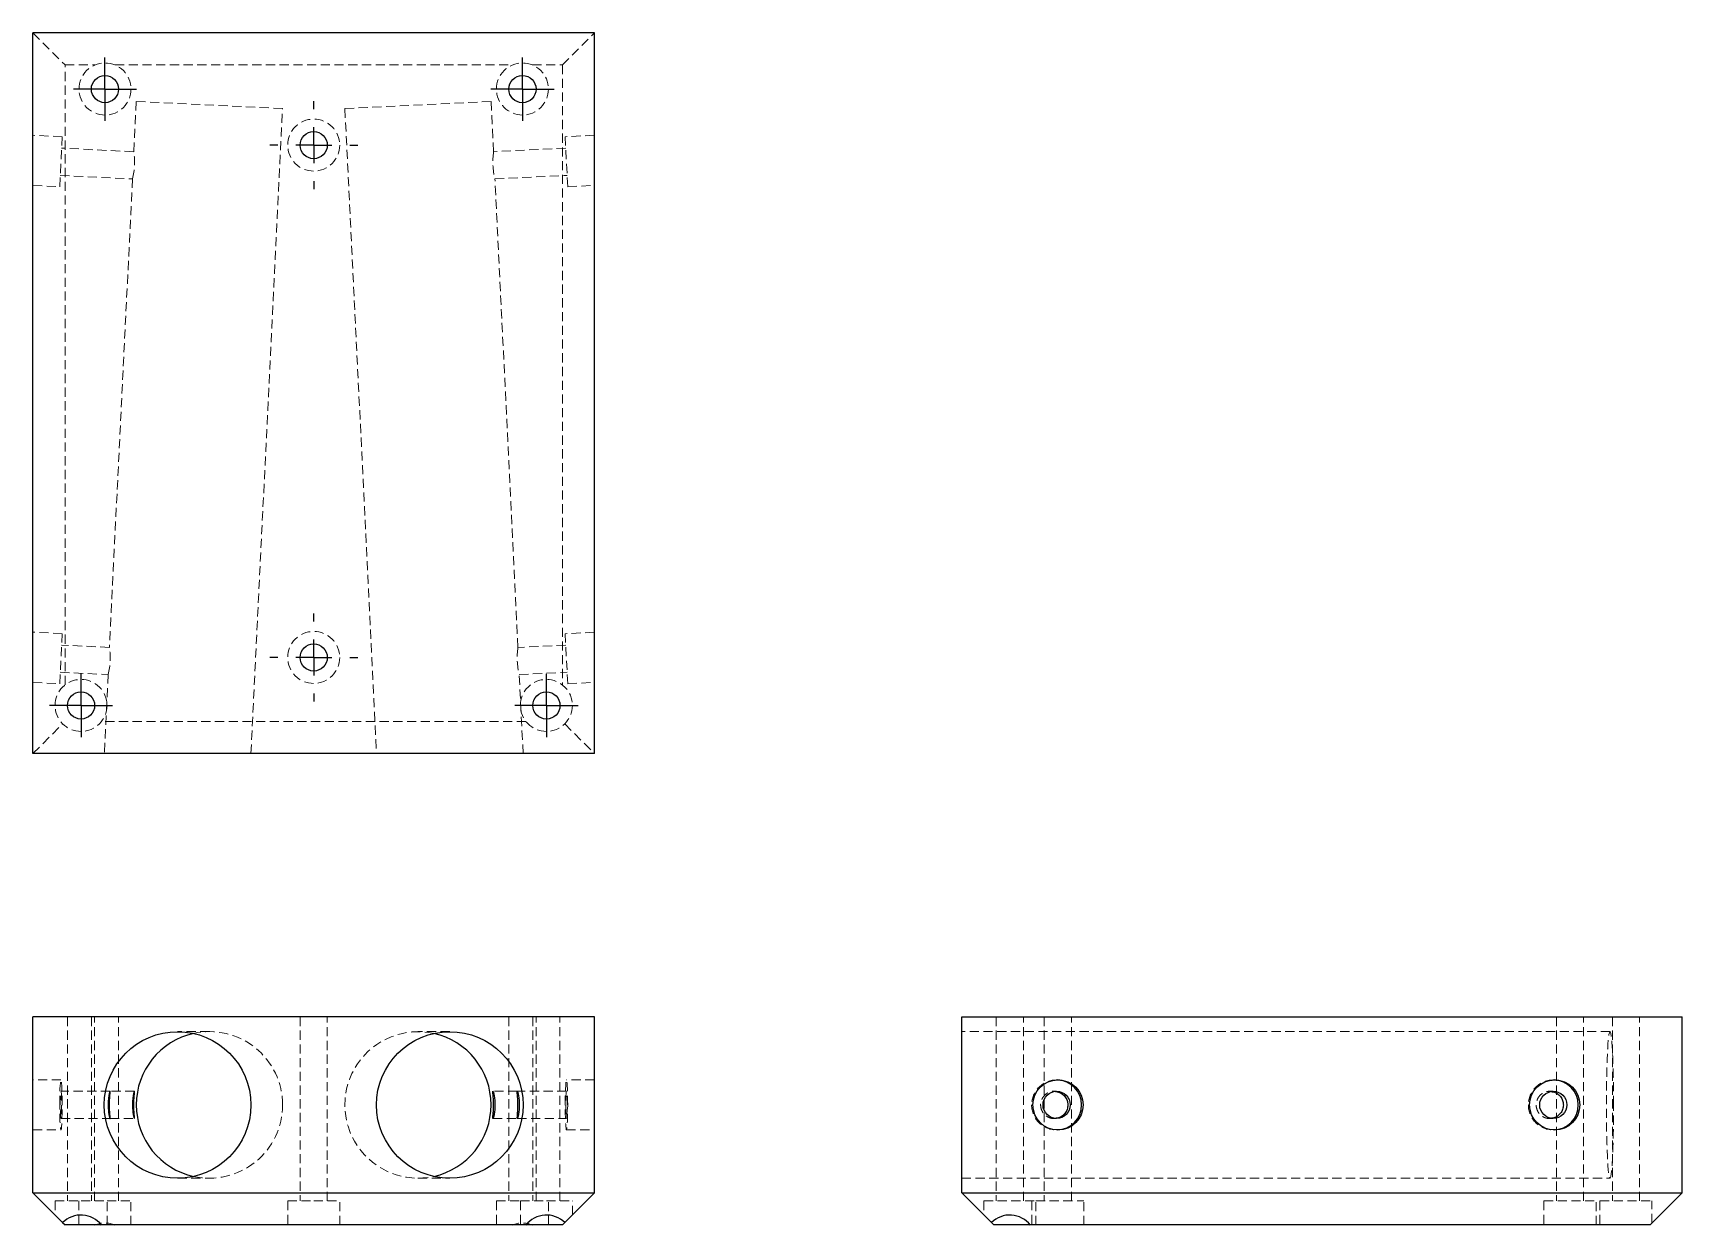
# Model space of a CAD drawing. Header units: millimetres. Extents: x 44 to 273, y 43 to 208.
import ezdxf

# ---------------------------------------------------------------- set-up
doc = ezdxf.new("R2010")
doc.units = ezdxf.units.MM
doc.linetypes.add('HIDDEN', pattern=[1.905, 1.27, -0.635])
doc.layers.add('10', color=7, linetype='Continuous')

# ---------------------------------------------------------------- blocks, each defined once
blk = doc.blocks.new('SW_CENTERMARKSYMBOL_0')
at = {"layer": '10', "color": 0}
for p, q in [((0, 2.5), (0, 4.39)), ((0, 0), (0, 2.5)), ((-2.5, 0), (-4.39, 0)), ((0, 0), (-2.5, 0)), ((0, 0), (0, -2.5)), ((0, 0), (2.5, 0)), ((2.5, 0), (4.39, 0)), ((0, -2.5), (0, -4.39))]:
    blk.add_line(p, q, dxfattribs=at)
blk = doc.blocks.new('SW_CENTERMARKSYMBOL_1')
at = {"layer": '10', "color": 0}
for p, q in [((0, 5), (0, 6.11)), ((0, 0), (0, 2.5)), ((-5, 0), (-6.11, 0)), ((0, 0), (-2.5, 0)), ((0, 0), (0, -2.5)), ((0, 0), (2.5, 0)), ((5, 0), (6.11, 0)), ((0, -5), (0, -6.11))]:
    blk.add_line(p, q, dxfattribs=at)
blk = doc.blocks.new('SW_CENTERMARKSYMBOL_2')
at = {"layer": '10', "color": 0}
for p, q in [((0, 2.5), (0, 4.39)), ((0, 0), (0, 2.5)), ((-2.5, 0), (-4.39, 0)), ((0, 0), (-2.5, 0)), ((0, 0), (0, -2.5)), ((0, 0), (2.5, 0)), ((2.5, 0), (4.39, 0)), ((0, -2.5), (0, -4.39))]:
    blk.add_line(p, q, dxfattribs=at)
blk = doc.blocks.new('SW_CENTERMARKSYMBOL_3')
at = {"layer": '10', "color": 0}
for p, q in [((0, 2.5), (0, 4.39)), ((0, 0), (0, 2.5)), ((-2.5, 0), (-4.39, 0)), ((0, 0), (-2.5, 0)), ((0, 0), (0, -2.5)), ((0, 0), (2.5, 0)), ((2.5, 0), (4.39, 0)), ((0, -2.5), (0, -4.39))]:
    blk.add_line(p, q, dxfattribs=at)
blk = doc.blocks.new('SW_CENTERMARKSYMBOL_4')
at = {"layer": '10', "color": 0}
for p, q in [((0, 5), (0, 6.11)), ((0, 0), (0, 2.5)), ((-5, 0), (-6.11, 0)), ((0, 0), (-2.5, 0)), ((0, 0), (0, -2.5)), ((0, 0), (2.5, 0)), ((5, 0), (6.11, 0)), ((0, -5), (0, -6.11))]:
    blk.add_line(p, q, dxfattribs=at)
blk = doc.blocks.new('SW_CENTERMARKSYMBOL_5')
at = {"layer": '10', "color": 0}
for p, q in [((0, 2.5), (0, 4.39)), ((0, 0), (0, 2.5)), ((-2.5, 0), (-4.39, 0)), ((0, 0), (-2.5, 0)), ((0, 0), (0, -2.5)), ((0, 0), (2.5, 0)), ((2.5, 0), (4.39, 0)), ((0, -2.5), (0, -4.39))]:
    blk.add_line(p, q, dxfattribs=at)

msp = doc.modelspace()

# ---------------------------------------------------------------- linework, layer by layer
at = {"color": 7, "linetype": 'Continuous', "lineweight": 25}
for p, q in [((44.02, 108), (44.02, 208)), ((121.98, 208), (44.02, 208)), ((121.98, 108), (121.98, 208)), ((121.98, 108), (44.02, 108)), ((121.98, 71.44), (44.02, 71.44)), ((44.02, 47), (44.02, 71.44)), ((121.98, 47), (121.98, 71.44)), ((173, 71.44), (273, 71.44)), ((173, 47), (173, 71.44)), ((273, 47), (273, 71.44)), ((44.02, 47), (48.13, 42.89)), ((44.02, 47), (121.98, 47)), ((117.87, 42.89), (121.98, 47)), ((173, 47), (273, 47)), ((177.11, 42.89), (173, 47)), ((268.56, 42.56), (273, 47)), ((48.13, 42.89), (48.47, 42.56)), ((53.53, 42.56), (48.47, 42.56)), ((112.47, 42.56), (53.53, 42.56)), ((117.53, 42.56), (112.47, 42.56)), ((117.53, 42.56), (117.87, 42.89)), ((177.11, 42.89), (177.44, 42.56)), ((182.51, 42.56), (177.44, 42.56)), ((268.56, 42.56), (182.51, 42.56))]:
    msp.add_line(p, q, dxfattribs=at)
at = {"color": 7, "linetype": 'HIDDEN', "lineweight": 18}
for p, q in [((44.02, 208), (48.47, 203.56)), ((117.53, 203.56), (121.98, 208)), ((48.47, 203.56), (52.63, 203.56)), ((48.47, 117.51), (48.47, 203.56)), ((55.41, 203.56), (110.59, 203.56)), ((113.37, 203.56), (117.53, 203.56)), ((117.53, 203.56), (117.53, 117.51)), ((58.37, 198.5), (58.02, 191.52)), ((58.37, 198.5), (78.67, 197.5)), ((74.28, 108), (78.67, 197.5)), ((107.63, 198.5), (87.33, 197.5)), ((87.33, 197.5), (91.72, 108)), ((107.98, 191.52), (107.63, 198.5)), ((48.08, 193.6), (44.02, 193.8)), ((47.73, 186.66), (48.08, 193.6)), ((121.98, 193.8), (117.92, 193.6)), ((118.27, 186.66), (117.92, 193.6)), ((58.02, 191.52), (48, 192.02)), ((118, 192.02), (107.98, 191.52)), ((47.81, 188.24), (57.84, 187.75)), ((57.84, 187.78), (54.64, 122.72)), ((108.16, 187.75), (118.19, 188.24)), ((111.36, 122.72), (108.16, 187.78)), ((44.02, 186.84), (47.73, 186.66)), ((118.27, 186.66), (121.98, 186.84)), ((48.08, 124.63), (44.02, 124.83)), ((47.73, 117.69), (48.08, 124.63)), ((121.98, 124.83), (117.92, 124.63)), ((118.27, 117.69), (117.92, 124.63)), ((54.64, 122.72), (48, 123.05)), ((118, 123.05), (111.36, 122.72)), ((47.81, 119.27), (54.46, 118.95)), ((111.54, 118.95), (118.19, 119.27)), ((44.02, 117.87), (47.73, 117.69)), ((54.46, 118.97), (53.92, 108)), ((112.08, 108), (111.54, 118.97)), ((118.27, 117.69), (121.98, 117.87)), ((112.47, 112.44), (53.53, 112.44)), ((44.02, 108), (48.13, 112.11)), ((117.87, 112.11), (121.98, 108)), ((48.8, 71.44), (48.8, 45.89)), ((52.13, 71.44), (52.13, 45.89)), ((52.58, 45.89), (52.58, 71.44)), ((55.91, 45.89), (55.91, 71.44)), ((81.11, 71.44), (81.11, 45.89)), ((84.89, 45.89), (84.89, 71.44)), ((110.09, 71.44), (110.09, 45.89)), ((113.42, 71.44), (113.42, 45.89)), ((113.87, 45.89), (113.87, 71.44)), ((117.2, 45.89), (117.2, 71.44)), ((177.78, 71.44), (177.78, 45.89)), ((181.56, 45.89), (181.56, 71.44)), ((184.44, 71.44), (184.44, 45.89)), ((188.22, 45.89), (188.22, 71.44)), ((255.56, 71.44), (255.56, 45.89)), ((259.33, 45.89), (259.33, 71.44)), ((263.33, 71.44), (263.33, 45.89)), ((267.11, 45.89), (267.11, 71.44)), ((68.52, 69.39), (64.1, 69.39)), ((101.9, 69.39), (97.48, 69.39)), ((263, 69.39), (173, 69.39)), ((47.9, 62.69), (44.02, 62.69)), ((121.98, 62.69), (118.1, 62.69)), ((186.35, 62.69), (186.16, 62.69)), ((255.32, 62.69), (255.13, 62.69)), ((54.73, 61.11), (47.9, 61.11)), ((58.11, 61.11), (54.73, 61.11)), ((111.27, 61.11), (107.89, 61.11)), ((118.1, 61.11), (111.27, 61.11)), ((186.16, 61.11), (185.82, 61.11)), ((255.13, 61.11), (254.63, 61.11)), ((47.9, 57.33), (54.72, 57.33)), ((54.72, 57.33), (58.1, 57.33)), ((107.9, 57.33), (111.28, 57.33)), ((111.28, 57.33), (118.1, 57.33)), ((185.82, 57.33), (186.16, 57.33)), ((254.63, 57.33), (255.13, 57.33)), ((44.02, 55.75), (47.9, 55.75)), ((118.1, 55.75), (121.98, 55.75)), ((186.16, 55.75), (186.35, 55.75)), ((255.13, 55.75), (255.32, 55.75)), ((64.1, 49.06), (68.52, 49.06)), ((97.48, 49.06), (101.9, 49.06)), ((173, 49.06), (263, 49.06)), ((47.08, 45.89), (50.69, 45.89)), ((47.08, 45.89), (47.08, 43.94)), ((50.41, 45.89), (50.41, 42.56)), ((50.69, 45.89), (54.3, 45.89)), ((54.3, 45.89), (57.63, 45.89)), ((54.3, 42.56), (54.3, 45.89)), ((57.63, 42.56), (57.63, 45.89)), ((79.39, 45.89), (83, 45.89)), ((79.39, 45.89), (79.39, 42.56)), ((83, 45.89), (86.61, 45.89)), ((86.61, 42.56), (86.61, 45.89)), ((108.37, 45.89), (111.7, 45.89)), ((108.37, 45.89), (108.37, 42.56)), ((111.7, 45.89), (115.31, 45.89)), ((111.7, 45.89), (111.7, 42.56)), ((115.31, 45.89), (118.92, 45.89)), ((115.59, 42.56), (115.59, 45.89)), ((118.92, 43.94), (118.92, 45.89)), ((176.06, 45.89), (183.28, 45.89)), ((176.06, 45.89), (176.06, 43.94)), ((182.72, 45.89), (182.72, 42.56)), ((183.28, 45.89), (189.94, 45.89)), ((183.28, 42.56), (183.28, 45.89)), ((189.94, 42.56), (189.94, 45.89)), ((253.83, 45.89), (261.06, 45.89)), ((253.83, 45.89), (253.83, 42.56)), ((261.06, 42.56), (261.06, 45.89)), ((261.61, 45.89), (268.83, 45.89)), ((261.61, 45.89), (261.61, 42.56)), ((268.83, 42.83), (268.83, 45.89))]:
    msp.add_line(p, q, dxfattribs=at)
at = {"color": 7, "linetype": 'HIDDEN', "lineweight": 18, "flags": 128}
for points in [[(263.5, 59.22), (263.49, 60.27), (263.49, 61.3), (263.47, 62.31), (263.46, 63.29), (263.43, 64.23), (263.41, 65.11), (263.37, 65.93), (263.34, 66.68), (263.3, 67.35), (263.26, 67.94), (263.21, 68.43), (263.16, 68.82), (263.11, 69.12), (263.06, 69.3), (263.01, 69.39), (262.96, 69.36), (262.91, 69.22), (262.86, 68.98), (262.81, 68.64), (262.76, 68.2), (262.72, 67.66), (262.68, 67.03), (262.64, 66.32), (262.61, 65.53), (262.58, 64.68), (262.55, 63.77), (262.53, 62.81), (262.52, 61.81), (262.51, 60.79), (262.5, 59.75), (262.5, 58.7), (262.51, 57.66), (262.52, 56.63), (262.53, 55.64), (262.55, 54.68), (262.58, 53.77), (262.61, 52.91), (262.64, 52.13), (262.68, 51.42), (262.72, 50.79), (262.76, 50.25), (262.81, 49.8), (262.86, 49.46), (262.91, 49.22), (262.96, 49.09), (263.01, 49.06), (263.06, 49.14), (263.11, 49.33), (263.16, 49.62), (263.21, 50.01), (263.26, 50.51), (263.3, 51.09), (263.34, 51.76), (263.37, 52.51), (263.41, 53.33), (263.43, 54.21), (263.46, 55.15), (263.47, 56.13), (263.49, 57.14), (263.49, 58.18), (263.5, 59.22)], [(47.73, 59.22), (47.74, 59.83), (47.74, 60.41), (47.76, 60.96), (47.77, 61.45), (47.8, 61.88), (47.82, 62.23), (47.85, 62.49), (47.88, 62.64), (47.9, 62.69), (47.93, 62.64), (47.96, 62.49), (47.99, 62.23), (48.01, 61.88), (48.04, 61.45), (48.05, 60.96), (48.06, 60.41), (48.07, 59.83), (48.08, 59.22), (48.07, 58.62), (48.06, 58.03), (48.05, 57.49), (48.04, 56.99), (48.01, 56.56), (47.99, 56.22), (47.96, 55.96), (47.93, 55.8), (47.9, 55.75), (47.88, 55.8), (47.85, 55.96), (47.82, 56.22), (47.8, 56.56), (47.77, 56.99), (47.76, 57.49), (47.74, 58.03), (47.74, 58.62), (47.73, 59.22)], [(118.27, 59.22), (118.26, 59.83), (118.26, 60.41), (118.24, 60.96), (118.23, 61.45), (118.2, 61.88), (118.18, 62.23), (118.15, 62.49), (118.12, 62.64), (118.1, 62.69), (118.07, 62.64), (118.04, 62.49), (118.01, 62.23), (117.99, 61.88), (117.96, 61.45), (117.95, 60.96), (117.94, 60.41), (117.93, 59.83), (117.92, 59.22), (117.93, 58.62), (117.94, 58.03), (117.95, 57.49), (117.96, 56.99), (117.99, 56.56), (118.01, 56.22), (118.04, 55.96), (118.07, 55.8), (118.1, 55.75), (118.12, 55.8), (118.15, 55.96), (118.18, 56.22), (118.2, 56.56), (118.23, 56.99), (118.24, 57.49), (118.26, 58.03), (118.26, 58.62), (118.27, 59.22)], [(47.81, 59.22), (47.81, 59.67), (47.82, 60.1), (47.84, 60.47), (47.85, 60.78), (47.87, 60.99), (47.89, 61.1), (47.92, 61.1), (47.94, 60.99), (47.96, 60.78), (47.97, 60.47), (47.99, 60.1), (47.99, 59.67), (48, 59.22), (47.99, 58.77), (47.99, 58.34), (47.97, 57.97), (47.96, 57.67), (47.94, 57.46), (47.92, 57.35), (47.89, 57.35), (47.87, 57.46), (47.85, 57.67), (47.84, 57.97), (47.82, 58.34), (47.81, 58.77), (47.81, 59.22)], [(118.19, 59.22), (118.19, 59.67), (118.18, 60.1), (118.16, 60.47), (118.15, 60.78), (118.13, 60.99), (118.11, 61.1), (118.08, 61.1), (118.06, 60.99), (118.04, 60.78), (118.03, 60.47), (118.01, 60.1), (118.01, 59.67), (118, 59.22), (118.01, 58.77), (118.01, 58.34), (118.03, 57.97), (118.04, 57.67), (118.06, 57.46), (118.08, 57.35), (118.11, 57.35), (118.13, 57.46), (118.15, 57.67), (118.16, 57.97), (118.18, 58.34), (118.19, 58.77), (118.19, 59.22)]]:
    msp.add_lwpolyline(points, dxfattribs=at)
at = {"color": 7, "linetype": 'HIDDEN', "lineweight": 18}
for centre in [(54.02, 200.22), (111.98, 200.22), (83, 192.44), (83, 121.33), (50.69, 114.67), (115.31, 114.67)]:
    msp.add_circle(centre, 3.61, dxfattribs=at)
at = {"color": 7, "linetype": 'Continuous', "lineweight": 25}
for centre in [(54.02, 200.22), (111.98, 200.22), (83, 192.44), (83, 121.33), (50.69, 114.67), (115.31, 114.67), (186.16, 59.22), (255.13, 59.22)]:
    msp.add_circle(centre, 1.89, dxfattribs=at)
at = {"color": 7, "linetype": 'HIDDEN', "lineweight": 18}
for centre, radius, start, end in [((47.87, 190.13), 10.25, 346.7051, 7.8076), ((118.13, 190.13), 10.25, 172.1924, 193.2949), ((44.49, 121.33), 10.25, 346.7051, 7.8076), ((121.51, 121.33), 10.25, 172.1924, 193.2949), ((68.52, 59.23), 10.16, 359.9541, 102.537), ((97.49, 59.22), 10.16, 77.4909, 282.5091), ((186.16, 59.22), 3.47, 88.4555, 180.039), ((255.13, 59.22), 3.47, 88.4555, 180.039), ((68.52, 59.21), 10.16, 257.463, 0.0459), ((186.16, 59.22), 3.47, 179.961, 271.5445), ((255.13, 59.22), 3.47, 179.961, 271.5445), ((54.02, 39.22), 3.61, 67.3801, 112.6199), ((111.98, 39.22), 3.61, 67.3801, 112.6199)]:
    msp.add_arc(centre, radius, start, end, dxfattribs=at)
at = {"color": 7, "linetype": 'Continuous', "lineweight": 25}
for centre, radius, start, end in [((68.53, 59.22), 10.17, 102.6146, 257.3854), ((97.47, 59.23), 10.16, 359.9734, 77.4008), ((186.16, 59.22), 3.47, 271.6271, 88.3729), ((255.13, 59.22), 3.47, 271.6271, 88.3729), ((97.47, 59.22), 10.16, 282.5992, 0.0266), ((50.69, 40.33), 3.61, 37.9799, 135), ((115.31, 40.33), 3.61, 45, 142.0201), ((179.67, 40.33), 3.61, 37.9799, 135)]:
    msp.add_arc(centre, radius, start, end, dxfattribs=at)
for centre, major_axis in [((64.1, 59.22), (-10.18, 0)), ((101.9, 59.22), (10.18, 0)), ((186.35, 59.22), (3.48, 0)), ((255.32, 59.22), (-3.48, 0))]:
    msp.add_ellipse(centre, major_axis=major_axis, ratio=0.998796, dxfattribs=at)
for points, knots in [([(54.64, 59.22), (54.64, 59.1), (54.64, 58.97), (54.65, 58.73), (54.66, 58.61), (54.67, 58.38), (54.67, 58.28), (54.69, 58.07), (54.7, 57.97), (54.72, 57.71), (54.73, 57.57), (54.74, 57.38), (54.74, 57.33), (54.72, 57.33), (54.71, 57.35), (54.69, 57.39), (54.68, 57.43), (54.64, 57.57), (54.6, 57.71), (54.56, 57.97), (54.54, 58.07), (54.51, 58.27), (54.5, 58.38), (54.48, 58.61), (54.47, 58.73), (54.46, 58.97), (54.46, 59.1), (54.46, 59.47), (54.47, 59.72), (54.5, 60.06), (54.51, 60.17), (54.54, 60.37), (54.56, 60.47), (54.59, 60.64), (54.6, 60.72), (54.64, 60.86), (54.65, 60.92), (54.69, 61.06), (54.71, 61.11), (54.73, 61.11), (54.74, 61.1), (54.74, 61.05), (54.74, 61.01), (54.73, 60.92), (54.73, 60.86), (54.72, 60.73), (54.71, 60.65), (54.69, 60.39), (54.67, 60.18), (54.66, 59.83), (54.65, 59.71), (54.64, 59.47), (54.64, 59.35), (54.64, 59.22)], [0, 0, 0, 0, 0.03125, 0.03125, 0.0625, 0.0625, 0.09375, 0.09375, 0.125, 0.125, 0.1875, 0.1875, 0.25, 0.25, 0.28125, 0.28125, 0.3125, 0.3125, 0.375, 0.375, 0.40625, 0.40625, 0.4375, 0.4375, 0.46875, 0.46875, 0.5, 0.5, 0.5625, 0.5625, 0.59375, 0.59375, 0.625, 0.625, 0.65625, 0.65625, 0.6875, 0.6875, 0.75, 0.75, 0.78125, 0.78125, 0.8125, 0.8125, 0.84375, 0.84375, 0.875, 0.875, 0.9375, 0.9375, 0.96875, 0.96875, 1, 1, 1, 1]), ([(58.02, 59.22), (58.02, 59.1), (58.02, 58.97), (58.03, 58.73), (58.04, 58.61), (58.05, 58.38), (58.05, 58.28), (58.07, 58.07), (58.08, 57.97), (58.1, 57.71), (58.11, 57.57), (58.12, 57.38), (58.12, 57.33), (58.1, 57.33), (58.09, 57.35), (58.07, 57.39), (58.06, 57.43), (58.02, 57.57), (57.98, 57.71), (57.94, 57.97), (57.92, 58.07), (57.89, 58.27), (57.88, 58.38), (57.86, 58.61), (57.85, 58.73), (57.84, 58.97), (57.84, 59.1), (57.84, 59.47), (57.85, 59.72), (57.88, 60.06), (57.89, 60.17), (57.92, 60.37), (57.94, 60.47), (57.97, 60.64), (57.98, 60.72), (58.02, 60.86), (58.03, 60.92), (58.07, 61.06), (58.09, 61.11), (58.11, 61.11), (58.12, 61.1), (58.12, 61.05), (58.12, 61.01), (58.11, 60.92), (58.11, 60.86), (58.1, 60.73), (58.09, 60.65), (58.07, 60.39), (58.05, 60.18), (58.04, 59.83), (58.03, 59.71), (58.02, 59.47), (58.02, 59.35), (58.02, 59.22)], [0, 0, 0, 0, 0.03125, 0.03125, 0.0625, 0.0625, 0.09375, 0.09375, 0.125, 0.125, 0.1875, 0.1875, 0.25, 0.25, 0.28125, 0.28125, 0.3125, 0.3125, 0.375, 0.375, 0.40625, 0.40625, 0.4375, 0.4375, 0.46875, 0.46875, 0.5, 0.5, 0.5625, 0.5625, 0.59375, 0.59375, 0.625, 0.625, 0.65625, 0.65625, 0.6875, 0.6875, 0.75, 0.75, 0.78125, 0.78125, 0.8125, 0.8125, 0.84375, 0.84375, 0.875, 0.875, 0.9375, 0.9375, 0.96875, 0.96875, 1, 1, 1, 1]), ([(107.98, 59.22), (107.98, 59.1), (107.98, 58.97), (107.97, 58.73), (107.96, 58.61), (107.95, 58.38), (107.95, 58.28), (107.93, 58.07), (107.92, 57.97), (107.9, 57.71), (107.89, 57.57), (107.88, 57.38), (107.88, 57.33), (107.9, 57.33), (107.91, 57.35), (107.93, 57.39), (107.94, 57.43), (107.98, 57.57), (108.02, 57.71), (108.06, 57.97), (108.08, 58.07), (108.11, 58.27), (108.12, 58.38), (108.14, 58.61), (108.15, 58.73), (108.16, 58.97), (108.16, 59.1), (108.16, 59.47), (108.15, 59.72), (108.12, 60.06), (108.11, 60.17), (108.08, 60.37), (108.06, 60.47), (108.03, 60.64), (108.02, 60.72), (107.98, 60.86), (107.97, 60.92), (107.93, 61.06), (107.91, 61.11), (107.89, 61.11), (107.88, 61.1), (107.88, 61.05), (107.88, 61.01), (107.89, 60.92), (107.89, 60.86), (107.9, 60.73), (107.91, 60.65), (107.93, 60.39), (107.95, 60.18), (107.96, 59.83), (107.97, 59.71), (107.98, 59.47), (107.98, 59.35), (107.98, 59.22)], [0, 0, 0, 0, 0.03125, 0.03125, 0.0625, 0.0625, 0.09375, 0.09375, 0.125, 0.125, 0.1875, 0.1875, 0.25, 0.25, 0.28125, 0.28125, 0.3125, 0.3125, 0.375, 0.375, 0.40625, 0.40625, 0.4375, 0.4375, 0.46875, 0.46875, 0.5, 0.5, 0.5625, 0.5625, 0.59375, 0.59375, 0.625, 0.625, 0.65625, 0.65625, 0.6875, 0.6875, 0.75, 0.75, 0.78125, 0.78125, 0.8125, 0.8125, 0.84375, 0.84375, 0.875, 0.875, 0.9375, 0.9375, 0.96875, 0.96875, 1, 1, 1, 1]), ([(111.36, 59.22), (111.36, 59.1), (111.36, 58.97), (111.35, 58.73), (111.34, 58.61), (111.33, 58.38), (111.33, 58.28), (111.31, 58.07), (111.3, 57.97), (111.28, 57.71), (111.27, 57.57), (111.26, 57.38), (111.26, 57.33), (111.28, 57.33), (111.29, 57.35), (111.31, 57.39), (111.32, 57.43), (111.36, 57.57), (111.4, 57.71), (111.44, 57.97), (111.46, 58.07), (111.49, 58.27), (111.5, 58.38), (111.52, 58.61), (111.53, 58.73), (111.54, 58.97), (111.54, 59.1), (111.54, 59.47), (111.53, 59.72), (111.5, 60.06), (111.49, 60.17), (111.46, 60.37), (111.44, 60.47), (111.41, 60.64), (111.4, 60.72), (111.36, 60.86), (111.35, 60.92), (111.31, 61.06), (111.29, 61.11), (111.27, 61.11), (111.26, 61.1), (111.26, 61.05), (111.26, 61.01), (111.27, 60.92), (111.27, 60.86), (111.28, 60.73), (111.29, 60.65), (111.31, 60.39), (111.33, 60.18), (111.34, 59.83), (111.35, 59.71), (111.36, 59.47), (111.36, 59.35), (111.36, 59.22)], [0, 0, 0, 0, 0.03125, 0.03125, 0.0625, 0.0625, 0.09375, 0.09375, 0.125, 0.125, 0.1875, 0.1875, 0.25, 0.25, 0.28125, 0.28125, 0.3125, 0.3125, 0.375, 0.375, 0.40625, 0.40625, 0.4375, 0.4375, 0.46875, 0.46875, 0.5, 0.5, 0.5625, 0.5625, 0.59375, 0.59375, 0.625, 0.625, 0.65625, 0.65625, 0.6875, 0.6875, 0.75, 0.75, 0.78125, 0.78125, 0.8125, 0.8125, 0.84375, 0.84375, 0.875, 0.875, 0.9375, 0.9375, 0.96875, 0.96875, 1, 1, 1, 1]), ([(186.02, 61.08), (186.15, 61.06), (186.49, 61.03), (186.99, 60.75), (187.43, 60.29), (187.68, 59.75), (187.71, 59.38), (187.72, 59.22)], [0, 0, 0, 0, 0.143337, 0.369701, 0.599418, 0.831044, 1, 1, 1, 1]), ([(254.91, 61.06), (255.02, 61.05), (255.33, 61.02), (255.79, 60.75), (256.24, 60.29), (256.49, 59.75), (256.51, 59.38), (256.52, 59.22)], [0, 0, 0, 0, 0.114823, 0.348722, 0.586085, 0.82542, 1, 1, 1, 1]), ([(187.72, 59.22), (187.7, 59.01), (187.66, 58.59), (187.34, 58.03), (186.86, 57.6), (186.35, 57.37), (186.03, 57.36), (185.91, 57.36)], [0, 0, 0, 0, 0.218968, 0.437848, 0.659029, 0.881893, 1, 1, 1, 1]), ([(256.52, 59.22), (256.5, 59.01), (256.46, 58.59), (256.14, 58.03), (255.66, 57.61), (255.2, 57.38), (254.92, 57.37), (254.86, 57.37)], [0, 0, 0, 0, 0.230117, 0.460142, 0.692584, 0.926796, 1, 1, 1, 1])]:
    msp.add_open_spline(points, degree=3, knots=knots, dxfattribs=at)
at = {"color": 7, "linetype": 'HIDDEN', "lineweight": 18}
for points, knots in [([(185.91, 57.36), (185.82, 57.35), (185.51, 57.32), (185.01, 57.49), (184.48, 57.84), (184.11, 58.37), (183.92, 58.98), (183.95, 59.63), (184.19, 60.22), (184.6, 60.71), (185.15, 61.02), (185.66, 61.15), (185.94, 61.09), (186.02, 61.08)], [0, 0, 0, 0, 0.047223, 0.147714, 0.248811, 0.351466, 0.454229, 0.555499, 0.656008, 0.757608, 0.86052, 0.96292, 1, 1, 1, 1]), ([(254.86, 57.37), (254.71, 57.35), (254.36, 57.31), (253.81, 57.49), (253.29, 57.84), (252.91, 58.37), (252.73, 58.98), (252.76, 59.63), (252.99, 60.22), (253.41, 60.71), (253.96, 61.02), (254.5, 61.15), (254.81, 61.08), (254.91, 61.06)], [0, 0, 0, 0, 0.067144, 0.164077, 0.261594, 0.360615, 0.459739, 0.557423, 0.654374, 0.752376, 0.851644, 0.950418, 1, 1, 1, 1])]:
    msp.add_open_spline(points, degree=3, knots=knots, dxfattribs=at)

# ---------------------------------------------------------------- block references
at = {"layer": '10'}
for name, p in [('SW_CENTERMARKSYMBOL_2', (54.02, 200.22)), ('SW_CENTERMARKSYMBOL_0', (111.98, 200.22)), ('SW_CENTERMARKSYMBOL_1', (83, 192.44)), ('SW_CENTERMARKSYMBOL_4', (83, 121.33)), ('SW_CENTERMARKSYMBOL_5', (50.69, 114.67)), ('SW_CENTERMARKSYMBOL_3', (115.31, 114.67))]:
    msp.add_blockref(name, p, dxfattribs=at)

doc.saveas('drawing.dxf')
